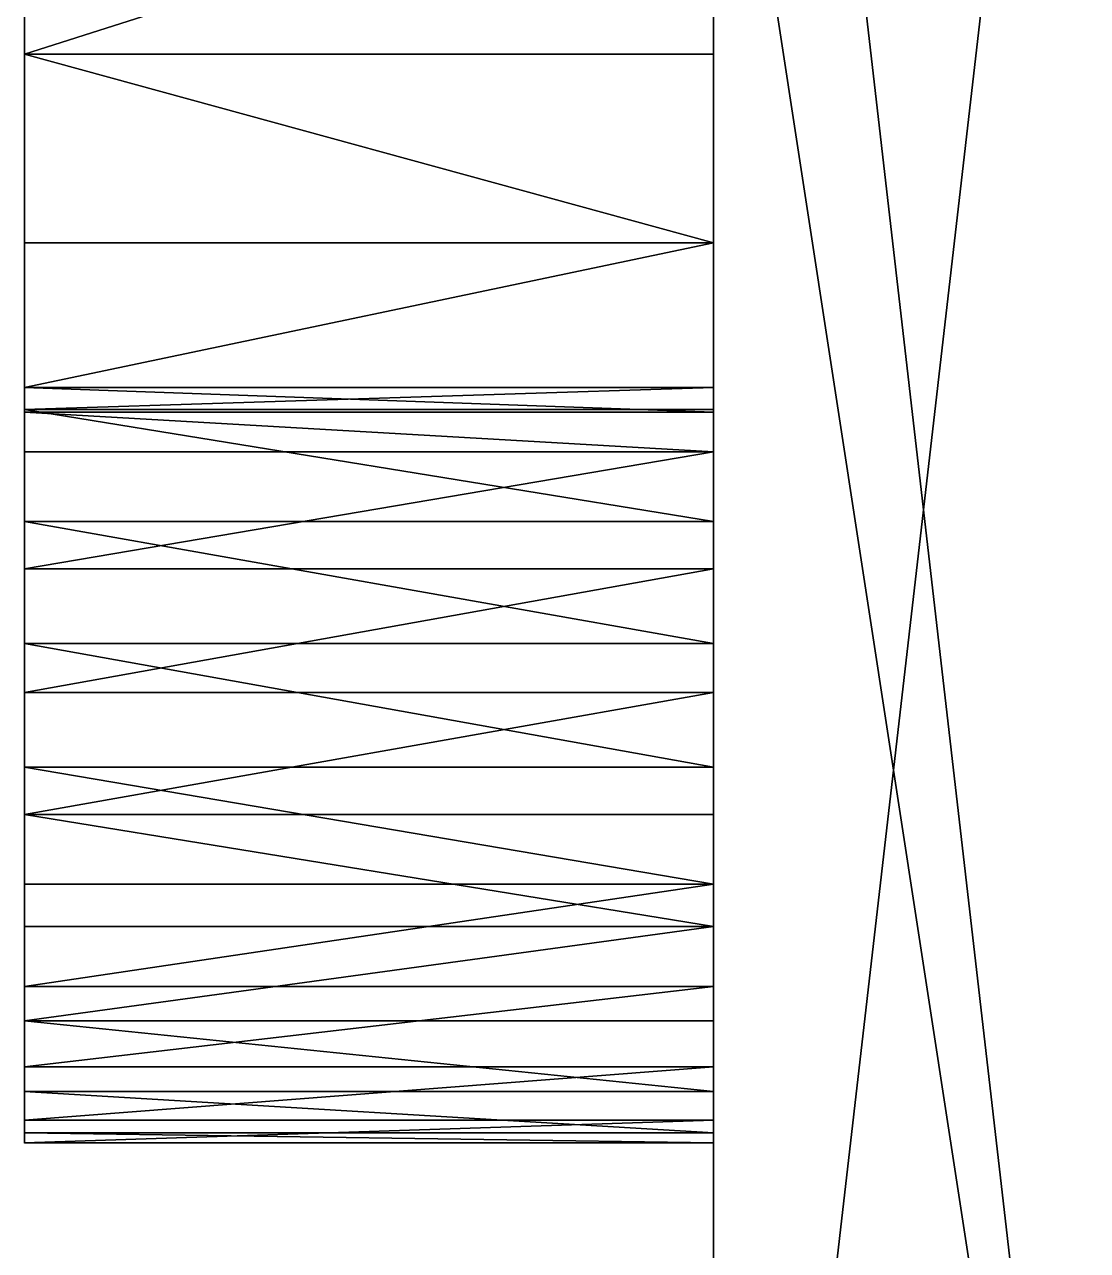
# Model space of a CAD drawing. Extents: x -57 to 38, y -43 to 121.
# Drawn here: x -4.85 to 1.86, y 98.35 to 106.09 of the extents above; entities that cross this region are included whole.
import ezdxf

# ---------------------------------------------------------------- set-up
doc = ezdxf.new("R2010")
doc.units = 0
doc.header["$LTSCALE"] = 25.4
doc.layers.get('0').update_dxf_attribs({"color": 13, "linetype": 'CONTINUOUS'})

msp = doc.modelspace()

# ---------------------------------------------------------------- linework, layer by layer
at = {"color": 0}
for p, q in [((-0.497, 108.7749, -10.5), (-0.497, 91.5249, -10.5)), ((-0.497, 108.7749, -22), (-0.497, 91.5249, -22)), ((-0.497, 108.7749, -22), (-0.497, 91.5249, -22)), ((-0.497, 108.7749, -10.5), (-0.497, 91.5249, -10.5)), ((-4.847, 105.8999, -21.2296), (-0.497, 105.8999, -21.2296)), ((-4.847, 105.8999, -21.2296), (-0.497, 105.8999, -21.2296)), ((-4.847, 105.8999, -11.2704), (-0.497, 105.8999, -11.2704)), ((-4.847, 105.8999, -11.2704), (-0.497, 105.8999, -11.2704)), ((-4.847, 104.7091, -20.3159), (-0.497, 104.7091, -20.3159)), ((-4.847, 104.7091, -12.1841), (-0.497, 104.7091, -12.1841)), ((-4.847, 104.7091, -20.3159), (-0.497, 104.7091, -20.3159)), ((-4.847, 104.7091, -12.1841), (-0.497, 104.7091, -12.1841)), ((-4.847, 103.7953, -19.125), (-0.497, 103.7953, -19.125)), ((-4.847, 103.7953, -19.125), (-0.497, 103.7953, -19.125)), ((-4.847, 103.7953, -13.375), (-0.497, 103.7953, -13.375)), ((-4.847, 103.7953, -13.375), (-0.497, 103.7953, -13.375)), ((-0.497, 103.6569, -13.7327), (-4.847, 103.6569, -13.7327)), ((-0.497, 103.6569, -13.7327), (-4.847, 103.6569, -13.7327)), ((-0.497, 103.6397, -18.7494), (-4.847, 103.6397, -18.7494)), ((-0.497, 103.6397, -18.7494), (-4.847, 103.6397, -18.7494)), ((-0.497, 103.389, -18.922), (-4.847, 103.389, -18.922)), ((-0.497, 103.389, -18.922), (-4.847, 103.389, -18.922)), ((-0.497, 102.9498, -13.3961), (-4.847, 102.9498, -13.3961)), ((-0.497, 102.9498, -13.3961), (-4.847, 102.9498, -13.3961)), ((-0.497, 102.6509, -19.184), (-4.847, 102.6509, -19.184)), ((-0.497, 102.6509, -19.184), (-4.847, 102.6509, -19.184)), ((-0.497, 102.1796, -13.254), (-4.847, 102.1796, -13.254)), ((-0.497, 102.1796, -13.254), (-4.847, 102.1796, -13.254)), ((-0.497, 101.8702, -19.246), (-4.847, 101.8702, -19.246)), ((-0.497, 101.8702, -19.246), (-4.847, 101.8702, -19.246)), ((-0.497, 101.3989, -13.316), (-4.847, 101.3989, -13.316)), ((-0.497, 101.3989, -13.316), (-4.847, 101.3989, -13.316)), ((-0.497, 101.1001, -19.1039), (-4.847, 101.1001, -19.1039)), ((-0.497, 101.1001, -19.1039), (-4.847, 101.1001, -19.1039)), ((-0.497, 100.6609, -13.578), (-4.847, 100.6609, -13.578)), ((-0.497, 100.6609, -13.578), (-4.847, 100.6609, -13.578)), ((-0.497, 100.393, -18.7673), (-4.847, 100.393, -18.7673)), ((-0.497, 100.393, -18.7673), (-4.847, 100.393, -18.7673)), ((-0.497, 100.0158, -14.0221), (-4.847, 100.0158, -14.0221)), ((-0.497, 100.0158, -14.0221), (-4.847, 100.0158, -14.0221)), ((-0.497, 99.7971, -18.2591), (-4.847, 99.7971, -18.2591)), ((-0.497, 99.7971, -18.2591), (-4.847, 99.7971, -18.2591)), ((-0.497, 99.5076, -14.618), (-4.847, 99.5076, -14.618)), ((-0.497, 99.5076, -14.618), (-4.847, 99.5076, -14.618)), ((-0.497, 99.353, -17.6141), (-4.847, 99.353, -17.6141)), ((-0.497, 99.353, -17.6141), (-4.847, 99.353, -17.6141)), ((-0.497, 99.171, -15.3252), (-4.847, 99.171, -15.3252)), ((-0.497, 99.171, -15.3252), (-4.847, 99.171, -15.3252)), ((-0.497, 99.091, -16.876), (-4.847, 99.091, -16.876)), ((-0.497, 99.091, -16.876), (-4.847, 99.091, -16.876)), ((-0.497, 99.0289, -16.0953), (-4.847, 99.0289, -16.0953)), ((-0.497, 99.0289, -16.0953), (-4.847, 99.0289, -16.0953))]:
    msp.add_line(p, q, dxfattribs=at)
at = {"color": 250, "extrusion": (1, 0, 0)}
for centre, radius, start, end in [((108.7749, -16.25, -4.847), 5.75, 205.95257, 360), ((108.7749, -16.25, -4.847), 5.75, 205.95257, 360), ((108.7749, -16.25, -4.847), 5.75, 205.95257, 360), ((108.7749, -16.25, -4.847), 5.75, 205.95257, 360), ((108.7749, -16.25, -4.847), 5.75, 360, 153.80997), ((108.7749, -16.25, -4.847), 5.75, 205.95257, 360), ((108.7749, -16.25, -4.847), 5.75, 205.95257, 360), ((108.7749, -16.25, -4.847), 5.75, 205.95257, 360), ((108.7749, -16.25, -4.847), 5.75, 205.95257, 360), ((108.7749, -16.25, -4.847), 5.75, 205.95257, 360), ((108.7749, -16.25, -4.847), 5.75, 360, 153.80997), ((108.7749, -16.25, -4.847), 5.75, 205.95257, 360), ((108.7749, -16.25, -4.847), 5.75, 360, 153.80997), ((108.7749, -16.25, -4.847), 5.75, 360, 153.80997), ((108.7749, -16.25, -4.847), 5.75, 205.95257, 360), ((108.7749, -16.25, -4.847), 5.75, 360, 153.80997), ((108.7749, -16.25, -4.847), 5.75, 360, 153.80997), ((108.7749, -16.25, -4.847), 5.75, 360, 153.80997), ((108.7749, -16.25, -4.847), 5.75, 360, 153.80997), ((108.7749, -16.25, -4.847), 5.75, 205.95257, 360), ((108.7749, -16.25, -4.847), 5.75, 360, 153.80997), ((108.7749, -16.25, -4.847), 5.75, 360, 153.80997), ((108.7749, -16.25, -4.847), 5.75, 360, 153.80997), ((108.7749, -16.25, -4.847), 5.75, 360, 153.80997), ((108.7749, -16.25, -4.847), 5.75, 360, 153.80997), ((108.7749, -16.25, -0.497), 5.75, 90, 153.80997), ((108.7749, -16.25, -0.497), 5.75, 205.95257, 270), ((108.7749, -16.25, -0.497), 5.75, 205.95257, 270), ((108.7749, -16.25, -0.497), 5.75, 205.95257, 270), ((108.7749, -16.25, -0.497), 5.75, 205.95257, 270), ((108.7749, -16.25, -0.497), 5.75, 90, 153.80997), ((108.7749, -16.25, -0.497), 5.75, 205.95257, 270), ((108.7749, -16.25, -0.497), 5.75, 90, 153.80997), ((108.7749, -16.25, -0.497), 5.75, 90, 153.80997), ((108.7749, -16.25, -0.497), 5.75, 205.95257, 270), ((108.7749, -16.25, -0.497), 5.75, 90, 153.80997), ((108.7749, -16.25, -0.497), 5.75, 90, 153.80997), ((108.7749, -16.25, -0.497), 5.75, 90, 153.80997), ((102.0249, -16.25, -4.847), 3, 57.0446, 302.86523), ((102.0249, -16.25, -4.847), 3, 57.0446, 302.86523), ((102.0249, -16.25, -4.847), 3, 57.0446, 302.86523), ((102.0249, -16.25, -4.847), 3, 57.0446, 302.86523), ((102.0249, -16.25, -4.847), 3, 57.0446, 302.86523), ((102.0249, -16.25, -4.847), 3, 57.0446, 302.86523), ((102.0249, -16.25, -4.847), 3, 57.0446, 302.86523), ((102.0249, -16.25, -4.847), 3, 57.0446, 302.86523), ((102.0249, -16.25, -4.847), 3, 57.0446, 302.86523), ((102.0249, -16.25, -4.847), 3, 57.0446, 302.86523), ((102.0249, -16.25, -4.847), 3, 57.0446, 302.86523), ((102.0249, -16.25, -4.847), 3, 57.0446, 302.86523), ((102.0249, -16.25, -4.847), 3, 57.0446, 302.86523), ((102.0249, -16.25, -4.847), 3, 57.0446, 302.86523), ((102.0249, -16.25, -4.847), 3, 57.0446, 302.86523), ((102.0249, -16.25, -4.847), 3, 57.0446, 302.86523), ((102.0249, -16.25, -4.847), 3, 57.0446, 302.86523), ((102.0249, -16.25, -4.847), 3, 57.0446, 302.86523), ((102.0249, -16.25, -0.497), 3, 57.0446, 302.86523), ((102.0249, -16.25, -0.497), 3, 57.0446, 302.86523), ((102.0249, -16.25, -0.497), 3, 57.0446, 302.86523), ((102.0249, -16.25, -0.497), 3, 57.0446, 302.86523), ((102.0249, -16.25, -0.497), 3, 57.0446, 302.86523), ((102.0249, -16.25, -0.497), 3, 57.0446, 302.86523), ((102.0249, -16.25, -0.497), 3, 57.0446, 302.86523), ((102.0249, -16.25, -0.497), 3, 57.0446, 302.86523), ((102.0249, -16.25, -0.497), 3, 57.0446, 302.86523), ((102.0249, -16.25, -0.497), 3, 57.0446, 302.86523), ((102.0249, -16.25, -0.497), 3, 57.0446, 302.86523), ((102.0249, -16.25, -0.497), 3, 57.0446, 302.86523), ((102.0249, -16.25, -0.497), 3, 57.0446, 302.86523), ((102.0249, -16.25, -0.497), 3, 57.0446, 302.86523), ((102.0249, -16.25, -0.497), 3, 57.0446, 302.86523), ((102.0249, -16.25, -0.497), 3, 57.0446, 302.86523), ((102.0249, -16.25, -0.497), 3, 57.0446, 302.86523), ((102.0249, -16.25, -0.497), 3, 57.0446, 302.86523)]:
    msp.add_arc(centre, radius, start, end, dxfattribs=at)
at = {"color": 0, "extrusion": (1, 0, 0)}
for centre, radius, start, end in [((108.7749, -16.25, -0.497), 5.75, 90, 153.80997), ((108.7749, -16.25, -0.497), 5.75, 205.95257, 270), ((102.0249, -16.25, -0.497), 3, 302.86523, 57.0446), ((102.0249, -16.25, -0.497), 3, 302.86523, 57.0446), ((102.0249, -16.25, -0.497), 3, 302.86523, 57.0446), ((108.7749, -16.25, -0.497), 5.75, 153.80997, 205.95257)]:
    msp.add_arc(centre, radius, start, end, dxfattribs=at)

# ---------------------------------------------------------------- meshes
at = {"color": 250}
mesh = msp.add_polyface(dxfattribs=at)
corners = [(19.153, 91.5249, -10.5), (4.153, 114.5249, -10.5), (4.153, 91.5249, -10.5), (16.153, 114.5249, -10.5), (19.153, 110.5249, -10.5), (4.153, 86.5249, -10.5), (2.153, 91.5249, -10.5), (2.153, 86.5249, -10.5), (2.153, 114.5249, -10.5), (2.153, 119.5249, -10.5), (4.153, 119.5249, -10.5), (-0.497, 108.7749, -10.5), (-0.497, 91.5249, -10.5), (-0.497, 114.5249, -10.5)]
mesh.append_faces([[corners[k] for k in face] for face in [(3, 0, 4), (5, 6, 7), (6, 11, 12)]], dxfattribs={"vtx0": -1, "color": 250})
mesh.append_faces([[corners[k] for k in face] for face in [(0, 1, 2), (1, 0, 3), (8, 5, 9), (9, 5, 10), (10, 2, 1), (11, 6, 13), (13, 6, 8)]], dxfattribs={"vtx0": -1, "vtx1": -1, "color": 250})
mesh.append_faces([[corners[k] for k in face] for face in [(6, 5, 8)]], dxfattribs={"vtx0": -1, "vtx1": -1, "vtx2": -1, "color": 250})
mesh.append_faces([[corners[k] for k in face] for face in [(10, 5, 2)]], dxfattribs={"vtx0": -1, "vtx2": -1, "color": 250})
mesh = msp.add_polyface(dxfattribs=at)
corners = [(16.153, 114.5249, -22), (4.153, 91.5249, -22), (4.153, 114.5249, -22), (19.153, 91.5249, -22), (19.153, 110.5249, -22), (4.153, 119.5249, -22), (2.153, 114.5249, -22), (2.153, 119.5249, -22), (2.153, 91.5249, -22), (2.153, 86.5249, -22), (4.153, 86.5249, -22), (-0.497, 108.7749, -22), (-0.497, 114.5249, -22), (-0.497, 91.5249, -22)]
mesh.append_faces([[corners[k] for k in face] for face in [(3, 0, 4), (5, 6, 7), (6, 11, 12)]], dxfattribs={"vtx0": -1, "color": 250})
mesh.append_faces([[corners[k] for k in face] for face in [(0, 1, 2), (1, 0, 3), (8, 5, 9), (9, 5, 10), (10, 2, 1), (11, 6, 13), (13, 6, 8)]], dxfattribs={"vtx0": -1, "vtx1": -1, "color": 250})
mesh.append_faces([[corners[k] for k in face] for face in [(6, 5, 8)]], dxfattribs={"vtx0": -1, "vtx1": -1, "vtx2": -1, "color": 250})
mesh.append_faces([[corners[k] for k in face] for face in [(10, 5, 2)]], dxfattribs={"vtx0": -1, "vtx2": -1, "color": 250})
mesh = msp.add_polyface(dxfattribs=at)
corners = [(-4.847, 105.8999, -11.2704), (-4.847, 106.3601, -15.603), (-4.847, 106.2749, -16.25), (-4.847, 107.2867, -10.6959), (-4.847, 106.6099, -15), (-4.847, 107.0072, -14.4822), (-4.847, 107.5249, -14.0849), (-4.847, 108.7749, -10.5), (-4.847, 108.1279, -13.8352), (-4.847, 108.7749, -13.75), (-4.847, 109.422, -13.8352), (-4.847, 110.2631, -10.6959), (-4.847, 110.0249, -14.0849), (-4.847, 110.5427, -14.4822), (-4.847, 111.6499, -11.2704), (-4.847, 110.94, -15), (-4.847, 111.1897, -15.603), (-4.847, 111.2749, -16.25), (-4.847, 111.6499, -21.2296), (-4.847, 112.8408, -20.3159), (-4.847, 112.8408, -12.1841), (-4.847, 113.7546, -19.125), (-4.847, 113.7546, -13.375), (-4.847, 114.329, -17.7382), (-4.847, 114.329, -14.7618), (-4.847, 114.5249, -16.25), (-4.847, 99.171, -15.3252), (-4.847, 99.091, -16.876), (-4.847, 99.0289, -16.0953), (-4.847, 99.353, -17.6141), (-4.847, 99.5076, -14.618), (-4.847, 99.7971, -18.2591), (-4.847, 100.0158, -14.0221), (-4.847, 100.393, -18.7673), (-4.847, 100.6609, -13.578), (-4.847, 101.1001, -19.1039), (-4.847, 101.3989, -13.316), (-4.847, 101.8702, -19.246), (-4.847, 102.1796, -13.254), (-4.847, 102.6509, -19.184), (-4.847, 102.9498, -13.3961), (-4.847, 103.389, -18.922), (-4.847, 103.6569, -13.7327), (-4.847, 103.6397, -18.7494), (-4.847, 103.7953, -19.125), (-4.847, 103.7953, -13.375), (-4.847, 104.7091, -20.3159), (-4.847, 104.7091, -12.1841), (-4.847, 105.8999, -21.2296), (-4.847, 106.3601, -16.897), (-4.847, 107.2867, -21.8041), (-4.847, 106.6099, -17.5), (-4.847, 107.0072, -18.0178), (-4.847, 107.5249, -18.4151), (-4.847, 108.7749, -22), (-4.847, 108.1279, -18.6648), (-4.847, 108.7749, -18.75), (-4.847, 109.422, -18.6648), (-4.847, 110.2631, -21.8041), (-4.847, 110.0249, -18.4151), (-4.847, 110.5427, -18.0178), (-4.847, 110.94, -17.5), (-4.847, 111.1897, -16.897)]
mesh.append_faces([[corners[k] for k in face] for face in [(23, 24, 25), (26, 27, 28)]], dxfattribs={"vtx0": -1, "color": 250})
mesh.append_faces([[corners[k] for k in face] for face in [(1, 3, 4), (4, 3, 5), (5, 3, 6), (6, 7, 8), (8, 7, 9), (9, 7, 10), (10, 11, 12), (12, 11, 13), (13, 14, 15), (15, 14, 16), (16, 14, 17), (18, 14, 19), (19, 20, 21), (21, 22, 23), (27, 26, 29), (29, 30, 31), (31, 32, 33), (33, 34, 35), (35, 36, 37), (37, 38, 39), (39, 40, 41), (41, 42, 43), (43, 42, 44), (44, 45, 46), (46, 47, 48), (48, 49, 50), (50, 53, 54), (54, 57, 58), (58, 60, 18)]], dxfattribs={"vtx0": -1, "vtx1": -1, "color": 250})
mesh.append_faces([[corners[k] for k in face] for face in [(17, 14, 18), (48, 0, 2)]], dxfattribs={"vtx0": -1, "vtx1": -1, "vtx2": -1, "color": 250})
mesh.append_faces([[corners[k] for k in face] for face in [(0, 1, 2), (1, 0, 3), (6, 3, 7), (10, 7, 11), (13, 11, 14), (19, 14, 20), (21, 20, 22), (23, 22, 24), (29, 26, 30), (31, 30, 32), (33, 32, 34), (35, 34, 36), (37, 36, 38), (39, 38, 40), (41, 40, 42), (44, 42, 45), (46, 45, 47), (48, 47, 0), (48, 2, 49), (50, 49, 51), (50, 51, 52), (50, 52, 53), (54, 53, 55), (54, 55, 56), (54, 56, 57), (58, 57, 59), (58, 59, 60), (18, 60, 61), (18, 61, 62), (18, 62, 17)]], dxfattribs={"vtx0": -1, "vtx2": -1, "color": 250})
at = {"color": 0}
mesh = msp.add_polyface(dxfattribs=at)
corners = [(-0.497, 103.7953, -13.375), (-0.497, 104.2528, -14.2409), (-0.497, 103.6569, -13.7327), (-0.497, 104.7091, -12.1841), (-0.497, 104.6969, -14.8859), (-0.497, 104.9589, -15.624), (-0.497, 105.8999, -11.2704), (-0.497, 105.0209, -16.4047), (-0.497, 105.8999, -21.2296), (-0.497, 107.2867, -21.8041), (-0.497, 107.2867, -10.6959), (-0.497, 108.7749, -22), (-0.497, 108.7749, -10.5), (-0.497, 110.2631, -21.8041), (-0.497, 110.2631, -10.6959), (-0.497, 111.6499, -21.2296), (-0.497, 111.6499, -11.2704), (-0.497, 112.8408, -20.3159), (-0.497, 112.8408, -12.1841), (-0.497, 113.7546, -19.125), (-0.497, 113.7546, -13.375), (-0.497, 114.329, -17.7382), (-0.497, 114.329, -14.7618), (-0.497, 114.5249, -16.25), (-0.497, 104.0341, -18.4779), (-0.497, 103.7953, -19.125), (-0.497, 103.6397, -18.7494), (-0.497, 104.7091, -20.3159), (-0.497, 104.5422, -17.882), (-0.497, 104.8788, -17.1748)]
mesh.append_faces([[corners[k] for k in face] for face in [(0, 1, 2), (21, 22, 23), (24, 25, 26)]], dxfattribs={"vtx0": -1, "color": 0})
mesh.append_faces([[corners[k] for k in face] for face in [(1, 3, 4), (4, 3, 5), (5, 6, 7), (8, 6, 9), (9, 10, 11), (11, 12, 13), (13, 14, 15), (15, 16, 17), (17, 18, 19), (19, 20, 21), (25, 24, 27), (27, 29, 8)]], dxfattribs={"vtx0": -1, "vtx1": -1, "color": 0})
mesh.append_faces([[corners[k] for k in face] for face in [(7, 6, 8)]], dxfattribs={"vtx0": -1, "vtx1": -1, "vtx2": -1, "color": 0})
mesh.append_faces([[corners[k] for k in face] for face in [(1, 0, 3), (5, 3, 6), (9, 6, 10), (11, 10, 12), (13, 12, 14), (15, 14, 16), (17, 16, 18), (19, 18, 20), (21, 20, 22), (27, 24, 28), (27, 28, 29), (8, 29, 7)]], dxfattribs={"vtx0": -1, "vtx2": -1, "color": 0})
at = {"color": 250}
mesh = msp.add_polyface(dxfattribs=at)
corners = [(-0.497, 114.5249, -10.5), (-0.497, 110.2631, -10.6959), (-0.497, 108.7749, -10.5), (-0.497, 111.6499, -11.2704), (-0.497, 112.8408, -12.1841), (-0.497, 113.7546, -13.375), (-0.497, 114.329, -14.7618), (-0.497, 114.5249, -16.25), (-0.497, 91.5249, -10.5), (-0.497, 99.171, -15.3252), (-0.497, 99.0289, -16.0953), (-0.497, 99.5076, -14.618), (-0.497, 100.0158, -14.0221), (-0.497, 100.6609, -13.578), (-0.497, 105.8999, -11.2704), (-0.497, 107.2867, -10.6959), (-0.497, 101.3989, -13.316), (-0.497, 102.1796, -13.254), (-0.497, 102.9498, -13.3961), (-0.497, 104.7091, -12.1841), (-0.497, 103.7953, -13.375), (-0.497, 103.6569, -13.7327), (-0.497, 91.5249, -22), (-0.497, 107.2867, -21.8041), (-0.497, 108.7749, -22), (-0.497, 105.8999, -21.2296), (-0.497, 101.1001, -19.1039), (-0.497, 100.393, -18.7673), (-0.497, 99.7971, -18.2591), (-0.497, 99.353, -17.6141), (-0.497, 99.091, -16.876), (-0.497, 101.8702, -19.246), (-0.497, 102.6509, -19.184), (-0.497, 104.7091, -20.3159), (-0.497, 103.389, -18.922), (-0.497, 103.7953, -19.125), (-0.497, 103.6397, -18.7494)]
mesh.append_faces([[corners[k] for k in face] for face in [(0, 1, 2), (6, 0, 7), (15, 8, 2), (18, 20, 21), (22, 23, 24), (35, 34, 36)]], dxfattribs={"vtx0": -1, "color": 250})
mesh.append_faces([[corners[k] for k in face] for face in [(1, 0, 3), (3, 0, 4), (4, 0, 5), (5, 0, 6), (9, 8, 11), (11, 8, 12), (12, 8, 13), (14, 8, 15), (13, 14, 16), (16, 14, 17), (17, 14, 18), (23, 22, 25), (26, 22, 27), (27, 22, 28), (28, 8, 29), (29, 8, 30), (30, 8, 10), (25, 32, 33), (33, 34, 35)]], dxfattribs={"vtx0": -1, "vtx1": -1, "color": 250})
mesh.append_faces([[corners[k] for k in face] for face in [(13, 8, 14), (25, 22, 26)]], dxfattribs={"vtx0": -1, "vtx1": -1, "vtx2": -1, "color": 250})
mesh.append_faces([[corners[k] for k in face] for face in [(8, 9, 10), (18, 14, 19), (18, 19, 20), (28, 22, 8), (25, 26, 31), (25, 31, 32), (33, 32, 34)]], dxfattribs={"vtx0": -1, "vtx2": -1, "color": 250})
mesh = msp.add_polyface(dxfattribs=at)
corners = [(-0.497, 107.2867, -21.8041), (-4.847, 105.8999, -21.2296), (-4.847, 107.2867, -21.8041), (-0.497, 105.8999, -21.2296)]
mesh.append_faces([[corners[k] for k in face] for face in [(0, 1, 2), (1, 0, 3)]], dxfattribs={"vtx0": -1, "color": 250})
mesh = msp.add_polyface(dxfattribs=at)
corners = [(-4.847, 105.8999, -11.2704), (-0.497, 107.2867, -10.6959), (-4.847, 107.2867, -10.6959), (-0.497, 105.8999, -11.2704)]
mesh.append_faces([[corners[k] for k in face] for face in [(0, 1, 2), (1, 0, 3)]], dxfattribs={"vtx0": -1, "color": 250})
mesh = msp.add_polyface(dxfattribs=at)
corners = [(-4.847, 105.8999, -21.2296), (-0.497, 104.7091, -20.3159), (-4.847, 104.7091, -20.3159), (-0.497, 105.8999, -21.2296)]
mesh.append_faces([[corners[k] for k in face] for face in [(0, 1, 2), (1, 0, 3)]], dxfattribs={"vtx0": -1, "color": 250})
mesh = msp.add_polyface(dxfattribs=at)
corners = [(-0.497, 104.7091, -12.1841), (-4.847, 105.8999, -11.2704), (-4.847, 104.7091, -12.1841), (-0.497, 105.8999, -11.2704)]
mesh.append_faces([[corners[k] for k in face] for face in [(0, 1, 2), (1, 0, 3)]], dxfattribs={"vtx0": -1, "color": 250})
at = {"color": 0}
mesh = msp.add_polyface(dxfattribs=at)
corners = [(-0.497, 103.2209, -14.7618), (-0.497, 103.2209, -17.7382), (-0.497, 103.0249, -16.25), (-0.497, 103.6397, -18.7494), (-0.497, 103.6569, -13.7327), (-0.497, 104.0341, -18.4779), (-0.497, 104.2528, -14.2409), (-0.497, 104.5422, -17.882), (-0.497, 104.6969, -14.8859), (-0.497, 104.8788, -17.1748), (-0.497, 104.9589, -15.624), (-0.497, 105.0209, -16.4047)]
mesh.append_faces([[corners[k] for k in face] for face in [(0, 1, 2), (9, 10, 11)]], dxfattribs={"vtx0": -1, "color": 0})
mesh.append_faces([[corners[k] for k in face] for face in [(1, 0, 3), (3, 4, 5), (5, 6, 7), (7, 8, 9)]], dxfattribs={"vtx0": -1, "vtx1": -1, "color": 0})
mesh.append_faces([[corners[k] for k in face] for face in [(3, 0, 4), (5, 4, 6), (7, 6, 8), (9, 8, 10)]], dxfattribs={"vtx0": -1, "vtx2": -1, "color": 0})
at = {"color": 250}
mesh = msp.add_polyface(dxfattribs=at)
corners = [(-0.497, 104.7091, -20.3159), (-4.847, 103.7953, -19.125), (-4.847, 104.7091, -20.3159), (-0.497, 103.7953, -19.125)]
mesh.append_faces([[corners[k] for k in face] for face in [(0, 1, 2), (1, 0, 3)]], dxfattribs={"vtx0": -1, "color": 250})
mesh = msp.add_polyface(dxfattribs=at)
corners = [(-0.497, 104.7091, -12.1841), (-4.847, 103.7953, -13.375), (-0.497, 103.7953, -13.375), (-4.847, 104.7091, -12.1841)]
mesh.append_faces([[corners[k] for k in face] for face in [(0, 1, 2), (1, 0, 3)]], dxfattribs={"vtx0": -1, "color": 250})
mesh = msp.add_polyface(dxfattribs=at)
corners = [(-0.497, 103.6397, -18.7494), (-4.847, 103.7953, -19.125), (-0.497, 103.7953, -19.125), (-4.847, 103.6397, -18.7494)]
mesh.append_faces([[corners[k] for k in face] for face in [(0, 1, 2), (1, 0, 3)]], dxfattribs={"vtx0": -1, "color": 250})
mesh = msp.add_polyface(dxfattribs=at)
corners = [(-0.497, 103.7953, -13.375), (-4.847, 103.6569, -13.7327), (-0.497, 103.6569, -13.7327), (-4.847, 103.7953, -13.375)]
mesh.append_faces([[corners[k] for k in face] for face in [(0, 1, 2), (1, 0, 3)]], dxfattribs={"vtx0": -1, "color": 250})
mesh = msp.add_polyface(dxfattribs=at)
corners = [(-0.497, 102.9498, -13.3961), (-4.847, 103.6569, -13.7327), (-4.847, 102.9498, -13.3961), (-0.497, 103.6569, -13.7327)]
mesh.append_faces([[corners[k] for k in face] for face in [(0, 1, 2), (1, 0, 3)]], dxfattribs={"vtx0": -1, "color": 250})
mesh = msp.add_polyface(dxfattribs=at)
corners = [(-4.847, 103.6397, -18.7494), (-0.497, 103.389, -18.922), (-4.847, 103.389, -18.922), (-0.497, 103.6397, -18.7494)]
mesh.append_faces([[corners[k] for k in face] for face in [(0, 1, 2), (1, 0, 3)]], dxfattribs={"vtx0": -1, "color": 250})
mesh = msp.add_polyface(dxfattribs=at)
corners = [(-0.497, 103.389, -18.922), (-4.847, 102.6509, -19.184), (-4.847, 103.389, -18.922), (-0.497, 102.6509, -19.184)]
mesh.append_faces([[corners[k] for k in face] for face in [(0, 1, 2), (1, 0, 3)]], dxfattribs={"vtx0": -1, "color": 250})
mesh = msp.add_polyface(dxfattribs=at)
corners = [(-0.497, 102.1796, -13.254), (-4.847, 102.9498, -13.3961), (-4.847, 102.1796, -13.254), (-0.497, 102.9498, -13.3961)]
mesh.append_faces([[corners[k] for k in face] for face in [(0, 1, 2), (1, 0, 3)]], dxfattribs={"vtx0": -1, "color": 250})
mesh = msp.add_polyface(dxfattribs=at)
corners = [(-0.497, 102.6509, -19.184), (-4.847, 101.8702, -19.246), (-4.847, 102.6509, -19.184), (-0.497, 101.8702, -19.246)]
mesh.append_faces([[corners[k] for k in face] for face in [(0, 1, 2), (1, 0, 3)]], dxfattribs={"vtx0": -1, "color": 250})
mesh = msp.add_polyface(dxfattribs=at)
corners = [(-0.497, 101.3989, -13.316), (-4.847, 102.1796, -13.254), (-4.847, 101.3989, -13.316), (-0.497, 102.1796, -13.254)]
mesh.append_faces([[corners[k] for k in face] for face in [(0, 1, 2), (1, 0, 3)]], dxfattribs={"vtx0": -1, "color": 250})
mesh = msp.add_polyface(dxfattribs=at)
corners = [(-0.497, 101.8702, -19.246), (-4.847, 101.1001, -19.1039), (-4.847, 101.8702, -19.246), (-0.497, 101.1001, -19.1039)]
mesh.append_faces([[corners[k] for k in face] for face in [(0, 1, 2), (1, 0, 3)]], dxfattribs={"vtx0": -1, "color": 250})
mesh = msp.add_polyface(dxfattribs=at)
corners = [(-0.497, 100.6609, -13.578), (-4.847, 101.3989, -13.316), (-4.847, 100.6609, -13.578), (-0.497, 101.3989, -13.316)]
mesh.append_faces([[corners[k] for k in face] for face in [(0, 1, 2), (1, 0, 3)]], dxfattribs={"vtx0": -1, "color": 250})
mesh = msp.add_polyface(dxfattribs=at)
corners = [(-4.847, 101.1001, -19.1039), (-0.497, 100.393, -18.7673), (-4.847, 100.393, -18.7673), (-0.497, 101.1001, -19.1039)]
mesh.append_faces([[corners[k] for k in face] for face in [(0, 1, 2), (1, 0, 3)]], dxfattribs={"vtx0": -1, "color": 250})
mesh = msp.add_polyface(dxfattribs=at)
corners = [(-4.847, 100.0158, -14.0221), (-0.497, 100.6609, -13.578), (-4.847, 100.6609, -13.578), (-0.497, 100.0158, -14.0221)]
mesh.append_faces([[corners[k] for k in face] for face in [(0, 1, 2), (1, 0, 3)]], dxfattribs={"vtx0": -1, "color": 250})
mesh = msp.add_polyface(dxfattribs=at)
corners = [(-0.497, 100.393, -18.7673), (-4.847, 99.7971, -18.2591), (-4.847, 100.393, -18.7673), (-0.497, 99.7971, -18.2591)]
mesh.append_faces([[corners[k] for k in face] for face in [(0, 1, 2), (1, 0, 3)]], dxfattribs={"vtx0": -1, "color": 250})
mesh = msp.add_polyface(dxfattribs=at)
corners = [(-0.497, 100.0158, -14.0221), (-4.847, 99.5076, -14.618), (-0.497, 99.5076, -14.618), (-4.847, 100.0158, -14.0221)]
mesh.append_faces([[corners[k] for k in face] for face in [(0, 1, 2), (1, 0, 3)]], dxfattribs={"vtx0": -1, "color": 250})
mesh = msp.add_polyface(dxfattribs=at)
corners = [(-0.497, 99.353, -17.6141), (-4.847, 99.7971, -18.2591), (-0.497, 99.7971, -18.2591), (-4.847, 99.353, -17.6141)]
mesh.append_faces([[corners[k] for k in face] for face in [(0, 1, 2), (1, 0, 3)]], dxfattribs={"vtx0": -1, "color": 250})
mesh = msp.add_polyface(dxfattribs=at)
corners = [(-0.497, 99.5076, -14.618), (-4.847, 99.171, -15.3252), (-0.497, 99.171, -15.3252), (-4.847, 99.5076, -14.618)]
mesh.append_faces([[corners[k] for k in face] for face in [(0, 1, 2), (1, 0, 3)]], dxfattribs={"vtx0": -1, "color": 250})
mesh = msp.add_polyface(dxfattribs=at)
corners = [(-0.497, 99.091, -16.876), (-4.847, 99.353, -17.6141), (-0.497, 99.353, -17.6141), (-4.847, 99.091, -16.876)]
mesh.append_faces([[corners[k] for k in face] for face in [(0, 1, 2), (1, 0, 3)]], dxfattribs={"vtx0": -1, "color": 250})
mesh = msp.add_polyface(dxfattribs=at)
corners = [(-0.497, 99.171, -15.3252), (-4.847, 99.0289, -16.0953), (-0.497, 99.0289, -16.0953), (-4.847, 99.171, -15.3252)]
mesh.append_faces([[corners[k] for k in face] for face in [(0, 1, 2), (1, 0, 3)]], dxfattribs={"vtx0": -1, "color": 250})
mesh = msp.add_polyface(dxfattribs=at)
corners = [(-0.497, 99.0289, -16.0953), (-4.847, 99.091, -16.876), (-0.497, 99.091, -16.876), (-4.847, 99.0289, -16.0953)]
mesh.append_faces([[corners[k] for k in face] for face in [(0, 1, 2), (1, 0, 3)]], dxfattribs={"vtx0": -1, "color": 250})

doc.saveas('drawing.dxf')
